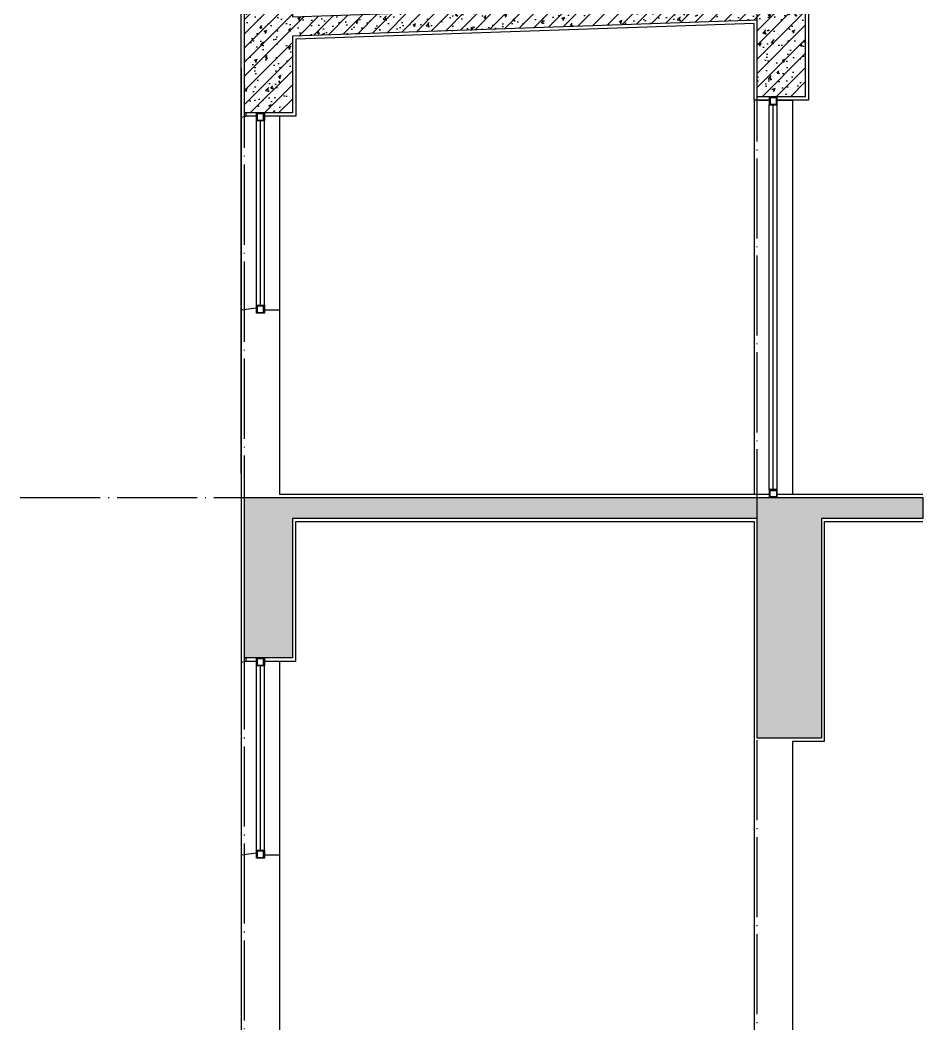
# Model space of a CAD drawing. Extents: x 6843040 to 15500510, y -6507076 to -4940511.
# Drawn here: x 7674572 to 7680206, y -6164774 to -6158510 of the extents above; entities that cross this region are included whole.
import ezdxf

# ---------------------------------------------------------------- set-up
doc = ezdxf.new("R2010")
doc.units = 0
doc.header["$LTSCALE"] = 1000
doc.header["$MEASUREMENT"] = 0
doc.linetypes.add('DOTE', pattern=[2.42, 2, -0.2, 0.02, -0.2])
for name, color, linetype in [('COLUMN', 10, 'Continuous'), ('DOTE', 8, 'DOTE'), ('E_LINE_1', 1, 'Continuous'), ('PUB_HATCH', 8, 'Continuous'), ('WINDOW', 4, 'Continuous'), ('批荡层', 213, 'Continuous')]:
    doc.layers.add(name, color=color, linetype=linetype)
pattern_1 = [(45, (-594.645, 0), (-44.19417382, 44.19417382), []), (50, (-594.65, 0), (179.3150457, -15.6880337), [18.75, -206.25]), (355, (-594.65, 0), (-34.6878334, 188.0480334), [15, -165]), (100.4514, (-579.7, -1.3), (144.6273454, 172.3598855), [15.9350475, -175.285528]), (46.1842, (-594.65, 50), (266.810262, -41.3797536), [28.125, -309.375]), (96.6356, (-572.4, 46.55), (233.6656764, 243.529468), [23.902572, -262.92825]), (351.1842, (-594.65, 50), (233.665486, 243.52965), [22.5, -247.5]), (21, (-569.65, 37.5), (149.226763, -100.6547227), [18.75, -206.25]), (326, (-569.65, 37.5), (60.828833, 181.2875113), [15, -165]), (71.4514, (-557.21, 29.11), (210.055657, 80.6326242), [15.9350475, -175.285528]), (37.5, (-594.645, 0), (3.03996383, 83.22346346), [0, -163, 0, -167.5, 0, -165.625]), (7.5, (-594.645, 0), (65.7673844, 98.602928), [0, -95.5, 0, -159.25, 0, -63.125]), (327.5, (-650.395, 0), (133.45560904, -5.63871793), [0, -62.5, 0, -195, 0, -258.75]), (317.5, (-675.4, 0), (145.7965423, 25.0262456), [0, -81.25, 0, -129.5, 0, -183.75])]

msp = doc.modelspace()

# ---------------------------------------------------------------- hatches: boundary and pattern name
at = {"layer": 'PUB_HATCH'}
h = msp.add_hatch(dxfattribs=at)
h.set_pattern_fill('钢筋混凝土', color=256, scale=25, style=0)
h.set_pattern_definition(pattern_1)
h.paths.add_polyline_path([(7676272.5, -6158489.9), (7678872.5, -6158400.3), (7678872.5, -6158189.9), (7679472.5, -6158189.9), (7679472.5, -6158989.8), (7679172.5, -6158989.8), (7679172.5, -6158509.9), (7676272.5, -6158609.9), (7676272.5, -6159089.9), (7675972.5, -6159089.9), (7675972.5, -6158189.9), (7676272.5, -6158189.9)])
h = msp.add_hatch(dxfattribs=at)
h.set_pattern_fill('钢筋混凝土', color=256, scale=25, style=0)
h.set_pattern_definition(pattern_1)
h.paths.add_polyline_path([(7679172.5, -6161619.8), (7676272.5, -6161619.8), (7676272.5, -6162489.8), (7675972.5, -6162489.8), (7675972.5, -6161489.8), (7680206.5, -6161489.8), (7680206.5, -6161619.8), (7679572.5, -6161619.8), (7679572.5, -6162989.8), (7679172.5, -6162989.8)])

# ---------------------------------------------------------------- linework, layer by layer
at = {"layer": 'COLUMN'}
msp.add_lwpolyline([(7676272.5, -6158489.9), (7678872.5, -6158400.3), (7678872.5, -6158189.9), (7679472.5, -6158189.9), (7679472.5, -6158989.8), (7679172.5, -6158989.8), (7679172.5, -6158509.9), (7676272.5, -6158609.9), (7676272.5, -6159089.9), (7675972.5, -6159089.9), (7675972.5, -6158189.9), (7676272.5, -6158189.9), (7676272.5, -6158489.9)], dxfattribs=at)
at = {"layer": 'DOTE', "ltscale": 0.25}
for p, q in [((7679172.5, -6181048.2), (7679172.5, -6150148.4)), ((7675972.5, -6181087.2), (7675972.5, -6150305.7))]:
    msp.add_line(p, q, dxfattribs=at)
at = {"layer": 'DOTE', "linetype": 'DOTE', "ltscale": 0.25}
msp.add_lwpolyline([(7674572.5, -6161489.9), (7676856.5, -6161489.9)], dxfattribs=at)
at = {"layer": 'E_LINE_1'}
msp.add_lwpolyline([(7679172.5, -6161619.8), (7676272.5, -6161619.8), (7676272.5, -6162489.8), (7675972.5, -6162489.8), (7675972.5, -6161489.8), (7680206.5, -6161489.8), (7680206.5, -6161619.8), (7679572.5, -6161619.8), (7679572.5, -6162989.8), (7679172.5, -6162989.8), (7679172.5, -6161619.8)], dxfattribs=at)
at = {"layer": 'WINDOW'}
for p, q in [((7679247.5, -6161439.8, 0), (7679247.5, -6159039.8, 0)), ((7679272.5, -6161439.8), (7679272.5, -6159039.8)), ((7679297.5, -6161439.8, 0), (7679297.5, -6159039.8, 0)), ((7676047.5, -6160289.9, 0), (7676047.5, -6159139.9, 0)), ((7676072.5, -6160289.9), (7676072.5, -6159139.9)), ((7676097.5, -6160289.9, 0), (7676097.5, -6159139.9, 0)), ((7676047.5, -6163690, 0), (7676047.5, -6162540, 0)), ((7676072.5, -6163690), (7676072.5, -6162540)), ((7676097.5, -6163690, 0), (7676097.5, -6162540, 0))]:
    msp.add_line(p, q, dxfattribs=at)
for points in [[(7679247.5, -6159039.9), (7679297.5, -6159039.9), (7679297.5, -6158989.8), (7679247.5, -6158989.8)], [(7679292.5, -6158994.8), (7679252.5, -6158994.8), (7679252.5, -6159034.8), (7679292.5, -6159034.8)], [(7676047.5, -6160289.9), (7676097.5, -6160289.9), (7676097.5, -6160339.9), (7676047.5, -6160339.9)], [(7676092.5, -6160294.9), (7676052.5, -6160294.9), (7676052.5, -6160334.9), (7676092.5, -6160334.9)], [(7679247.5, -6161489.8), (7679297.5, -6161489.8), (7679297.5, -6161439.8), (7679247.5, -6161439.8)], [(7679292.5, -6161484.8), (7679252.5, -6161484.8), (7679252.5, -6161444.8), (7679292.5, -6161444.8)], [(7676047.5, -6163690), (7676097.5, -6163690), (7676097.5, -6163740), (7676047.5, -6163740)], [(7676092.5, -6163695), (7676052.5, -6163695), (7676052.5, -6163735), (7676092.5, -6163735)]]:
    msp.add_lwpolyline(points, close=True, dxfattribs=at)
at = {"layer": 'WINDOW', "elevation": 0}
for points in [[(7676047.5, -6159089.9), (7676097.5, -6159089.9), (7676097.5, -6159139.9), (7676047.5, -6159139.9)], [(7676092.5, -6159094.9), (7676052.5, -6159094.9), (7676052.5, -6159134.9), (7676092.5, -6159134.9)], [(7676047.5, -6162490), (7676097.5, -6162490), (7676097.5, -6162540), (7676047.5, -6162540)], [(7676092.5, -6162495), (7676052.5, -6162495), (7676052.5, -6162535), (7676092.5, -6162535)]]:
    msp.add_lwpolyline(points, close=True, dxfattribs=at)
at = {"layer": '批荡层'}
for p, q in [((7679297.5, -6159009.8), (7679392.5, -6159009.8)), ((7676047.5, -6160307.9), (7675952.5, -6160319.9)), ((7675952.5, -6161339.9), (7675952.5, -6165110)), ((7680206.5, -6161469.8), (7679297.5, -6161469.8)), ((7675982.5, -6162510), (7676047.5, -6162510)), ((7676047.5, -6163708), (7675952.5, -6163720))]:
    msp.add_line(p, q, dxfattribs=at)
at = {"layer": '批荡层', "elevation": 0}
for points in [[(7675952.5, -6161339.9), (7675952.5, -6158158), (7676292.5, -6158169.9), (7676292.5, -6158469.2), (7678852.5, -6158381), (7678852.5, -6158169.9)], [(7679247.5, -6159009.8), (7679152.5, -6159009.8), (7679152.5, -6158530.6), (7676292.5, -6158629.3), (7676292.5, -6159109.9), (7676097.5, -6159109.9)], [(7676047.5, -6159109.9), (7675982.5, -6159109.9)], [(7675952.5, -6162516), (7675982.5, -6162510), (7675982.5, -6162490)]]:
    msp.add_lwpolyline(points, dxfattribs=at)
at = {"layer": '批荡层'}
for points in [[(7679047.5, -6158169.9), (7679492.5, -6158169.9), (7679492.5, -6159009.8), (7679297.5, -6159009.8)], [(7675952.5, -6158810), (7675952.5, -6161489.9)], [(7679152.5, -6159009.8), (7679152.5, -6161469.7)], [(7679182.5, -6159009.8), (7679247.5, -6159009.8)], [(7679392.5, -6159009.8), (7679392.5, -6161469.7)], [(7675952.5, -6159115.9), (7675982.5, -6159109.9), (7675982.5, -6159089.9)], [(7676192.5, -6160319.9), (7676192.5, -6159109.9)], [(7676192.5, -6160319.9), (7676097.5, -6160319.9)], [(7679247.5, -6161469.6), (7676192.5, -6161470), (7676192.5, -6160319.9)], [(7676097.5, -6162509.8), (7676292.5, -6162509.8), (7676292.5, -6161639.8), (7679152.5, -6161639.8), (7679152.5, -6167469.8), (7676192.5, -6167469.8), (7676192.5, -6166319.8), (7676097.5, -6166319.8)], [(7679392.5, -6163009.8), (7679592.5, -6163009.8), (7679592.5, -6161639.8), (7680206.5, -6161639.8)], [(7676192.5, -6167469.9), (7676192.5, -6162509.9)], [(7679392.5, -6163009.8), (7679392.5, -6167469.8), (7679492.5, -6167469.8), (7679492.5, -6167469.9)], [(7676192.5, -6163720), (7676097.5, -6163720)]]:
    msp.add_lwpolyline(points, dxfattribs=at)

doc.saveas('drawing.dxf')
